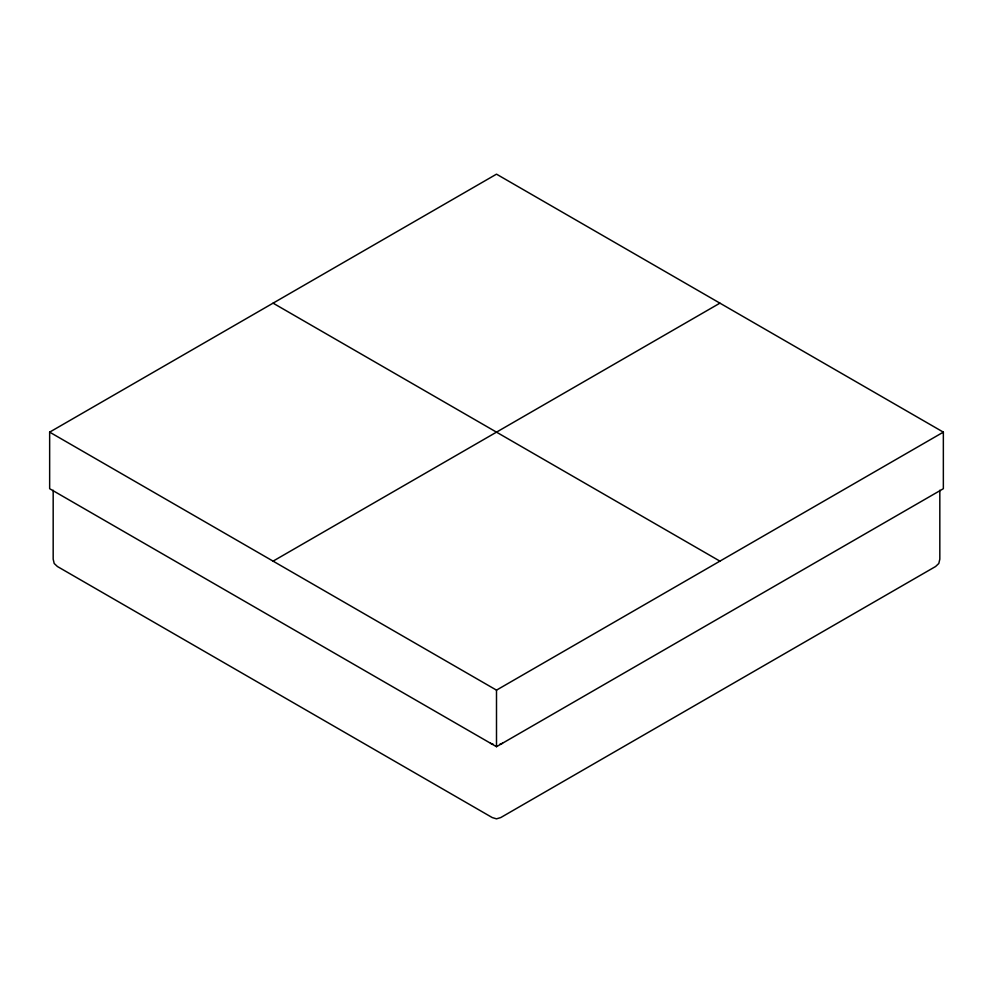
<?xml version="1.0" encoding="UTF-8"?>
<svg xmlns="http://www.w3.org/2000/svg" width="993" height="993" viewBox="0 0 993 993"><rect width="100%" height="100%" fill="white"/><g stroke="black" fill="none" stroke-linecap="round" stroke-linejoin="round"><path stroke-width="1.49" d="M49.65 432.141L496.5 174.16L943.35 432.141L943.35 488.705L496.5 746.699L49.65 488.705L49.65 432.141L496.5 690.135L943.35 432.141M273.075 561.144L719.925 303.15M273.075 303.15L719.925 561.144M939.825 490.244L939.825 559.158L938.807 563.478L935.567 566.519L500.757 817.562L496.5 818.84L492.243 817.562L57.433 566.519L54.193 563.478L53.175 559.158L53.175 490.244M496.5 690.135L496.5 746.699M502.52 743.223A8.503 4.915 0 0 1 499.752 744.291M493.248 744.291A8.503 4.915 0 0 1 490.48 743.223"/></g></svg>
